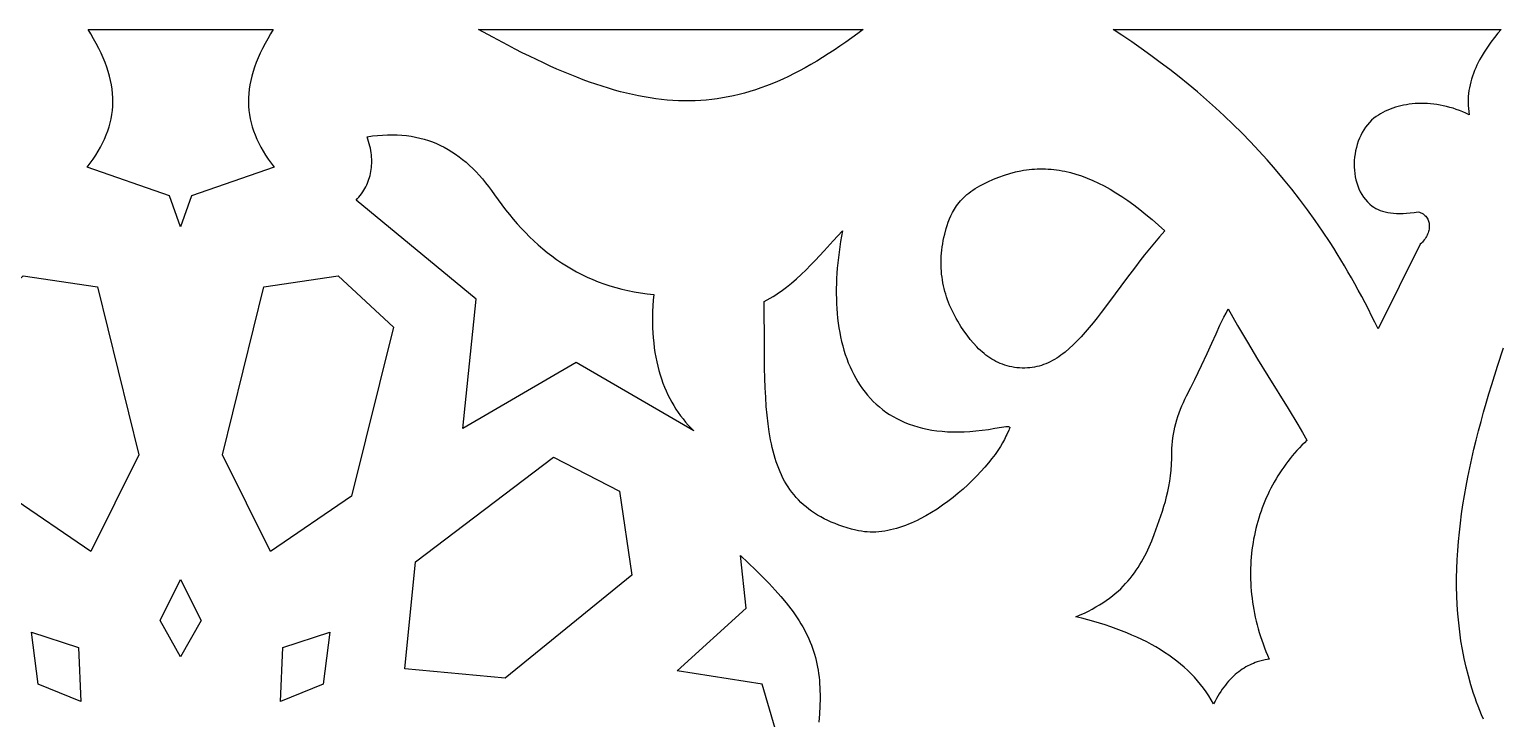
# Model space of a CAD drawing. Extents: x -575 to 575, y -425 to 425.
# Drawn here: x -75.6 to -1.9, y 330.6 to 365 of the extents above; entities that cross this region are included whole.
import ezdxf

# ---------------------------------------------------------------- set-up
doc = ezdxf.new("R2010")
doc.units = 0
doc.layers.add('LAYER_1', color=18, linetype='CONTINUOUS')

msp = doc.modelspace()

# ---------------------------------------------------------------- linework, layer by layer
at = {"layer": 'LAYER_1'}
for points in [[(-63.513, 364.783), (-63.658, 364.536), (-63.793, 364.293), (-63.917, 364.054), (-64.032, 363.817), (-64.136, 363.583), (-64.23, 363.351), (-64.314, 363.123), (-64.388, 362.897), (-64.451, 362.673), (-64.505, 362.452), (-64.548, 362.232), (-64.582, 362.015), (-64.605, 361.8), (-64.618, 361.587), (-64.622, 361.375), (-64.615, 361.165), (-64.599, 360.957), (-64.572, 360.749), (-64.536, 360.543), (-64.489, 360.339), (-64.433, 360.135), (-64.367, 359.932), (-64.291, 359.73), (-64.205, 359.528), (-64.109, 359.327), (-64.004, 359.127), (-63.889, 358.927), (-63.764, 358.727), (-63.629, 358.527), (-63.484, 358.328), (-63.33, 358.128), (-67.46, 356.693), (-68.01, 355.138), (-68.56, 356.693), (-72.69, 358.128), (-72.536, 358.328), (-72.391, 358.527), (-72.257, 358.727), (-72.132, 358.927), (-72.016, 359.127), (-71.911, 359.327), (-71.815, 359.528), (-71.729, 359.73), (-71.653, 359.932), (-71.587, 360.135), (-71.531, 360.339), (-71.485, 360.543), (-71.448, 360.749), (-71.422, 360.957), (-71.405, 361.165), (-71.399, 361.375), (-71.402, 361.587), (-71.415, 361.8), (-71.439, 362.015), (-71.472, 362.232), (-71.516, 362.452), (-71.569, 362.673), (-71.633, 362.897), (-71.707, 363.123), (-71.79, 363.351), (-71.884, 363.583), (-71.989, 363.817), (-72.103, 364.054), (-72.227, 364.293), (-72.362, 364.536), (-72.507, 364.783), (-72.642, 365), (-63.378, 365)], [(-34.152, 364.804), (-34.455, 364.583), (-34.754, 364.37), (-35.051, 364.164), (-35.345, 363.966), (-35.637, 363.776), (-35.926, 363.593), (-36.214, 363.418), (-36.499, 363.251), (-36.783, 363.091), (-37.065, 362.938), (-37.346, 362.793), (-37.625, 362.656), (-37.903, 362.525), (-38.18, 362.403), (-38.455, 362.287), (-38.73, 362.179), (-39.004, 362.079), (-39.278, 361.986), (-39.551, 361.9), (-39.824, 361.821), (-40.096, 361.75), (-40.369, 361.685), (-40.642, 361.629), (-40.915, 361.579), (-41.188, 361.536), (-41.462, 361.501), (-41.736, 361.473), (-42.011, 361.452), (-42.287, 361.438), (-42.564, 361.431), (-42.843, 361.431), (-43.122, 361.438), (-43.403, 361.452), (-43.686, 361.473), (-43.97, 361.501), (-44.256, 361.537), (-44.544, 361.579), (-44.835, 361.627), (-45.127, 361.683), (-45.422, 361.746), (-45.72, 361.815), (-46.02, 361.892), (-46.323, 361.975), (-46.628, 362.065), (-46.937, 362.161), (-47.25, 362.265), (-47.565, 362.375), (-47.884, 362.492), (-48.207, 362.615), (-48.533, 362.745), (-48.863, 362.882), (-49.198, 363.025), (-49.536, 363.175), (-49.879, 363.332), (-50.226, 363.495), (-50.578, 363.664), (-50.934, 363.841), (-51.295, 364.023), (-51.661, 364.212), (-52.409, 364.609), (-53.12, 365), (-33.89, 365)], [(-2.155, 364.817), (-2.337, 364.593), (-2.514, 364.36), (-2.684, 364.119), (-2.847, 363.87), (-3, 363.613), (-3.072, 363.482), (-3.141, 363.35), (-3.206, 363.216), (-3.268, 363.08), (-3.327, 362.943), (-3.381, 362.804), (-3.431, 362.664), (-3.476, 362.522), (-3.517, 362.38), (-3.553, 362.236), (-3.584, 362.091), (-3.609, 361.945), (-3.629, 361.797), (-3.643, 361.649), (-3.651, 361.5), (-3.652, 361.35), (-3.648, 361.199), (-3.636, 361.048), (-3.618, 360.896), (-3.592, 360.743), (-3.754, 360.818), (-3.916, 360.887), (-4.078, 360.951), (-4.241, 361.009), (-4.403, 361.062), (-4.565, 361.11), (-4.727, 361.152), (-4.888, 361.189), (-5.049, 361.22), (-5.209, 361.247), (-5.368, 361.268), (-5.525, 361.285), (-5.682, 361.296), (-5.837, 361.303), (-5.991, 361.305), (-6.143, 361.302), (-6.293, 361.294), (-6.441, 361.281), (-6.588, 361.264), (-6.732, 361.243), (-6.874, 361.217), (-7.013, 361.186), (-7.149, 361.152), (-7.283, 361.113), (-7.414, 361.069), (-7.542, 361.022), (-7.667, 360.97), (-7.788, 360.915), (-7.906, 360.855), (-8.021, 360.791), (-8.131, 360.724), (-8.238, 360.653), (-8.358, 360.562), (-8.471, 360.463), (-8.578, 360.355), (-8.678, 360.239), (-8.772, 360.117), (-8.859, 359.987), (-8.939, 359.852), (-9.012, 359.711), (-9.078, 359.565), (-9.137, 359.415), (-9.189, 359.261), (-9.234, 359.104), (-9.271, 358.945), (-9.301, 358.783), (-9.323, 358.62), (-9.337, 358.456), (-9.344, 358.292), (-9.342, 358.128), (-9.333, 357.964), (-9.316, 357.803), (-9.291, 357.643), (-9.257, 357.486), (-9.215, 357.332), (-9.165, 357.181), (-9.106, 357.035), (-9.038, 356.894), (-8.962, 356.758), (-8.877, 356.628), (-8.784, 356.505), (-8.681, 356.389), (-8.569, 356.28), (-8.448, 356.18), (-8.355, 356.115), (-8.255, 356.055), (-8.15, 356.002), (-8.039, 355.955), (-7.921, 355.915), (-7.796, 355.881), (-7.665, 355.853), (-7.527, 355.832), (-7.382, 355.817), (-7.229, 355.808), (-7.069, 355.806), (-6.901, 355.811), (-6.725, 355.821), (-6.541, 355.839), (-6.349, 355.863), (-6.148, 355.893), (-6.079, 355.87), (-6.015, 355.844), (-5.956, 355.815), (-5.901, 355.782), (-5.85, 355.747), (-5.805, 355.708), (-5.764, 355.667), (-5.727, 355.623), (-5.695, 355.576), (-5.667, 355.528), (-5.643, 355.477), (-5.624, 355.425), (-5.609, 355.371), (-5.598, 355.316), (-5.591, 355.259), (-5.588, 355.201), (-5.589, 355.142), (-5.593, 355.083), (-5.602, 355.023), (-5.615, 354.962), (-5.631, 354.901), (-5.651, 354.84), (-5.674, 354.78), (-5.701, 354.719), (-5.732, 354.659), (-5.766, 354.6), (-5.803, 354.541), (-5.844, 354.484), (-5.888, 354.428), (-5.936, 354.373), (-5.986, 354.319), (-6.04, 354.268), (-8.15, 350.035), (-8.31, 350.368), (-8.471, 350.697), (-8.634, 351.023), (-8.8, 351.344), (-8.967, 351.662), (-9.136, 351.976), (-9.306, 352.286), (-9.479, 352.593), (-9.653, 352.895), (-9.829, 353.195), (-10.007, 353.49), (-10.186, 353.783), (-10.367, 354.071), (-10.55, 354.356), (-10.921, 354.917), (-11.298, 355.463), (-11.682, 355.997), (-12.072, 356.518), (-12.468, 357.026), (-12.869, 357.523), (-13.277, 358.007), (-13.69, 358.48), (-14.109, 358.941), (-14.533, 359.392), (-14.962, 359.831), (-15.397, 360.261), (-15.836, 360.68), (-16.28, 361.089), (-16.729, 361.489), (-17.182, 361.88), (-17.639, 362.262), (-18.101, 362.635), (-18.567, 363), (-19.036, 363.357), (-19.51, 363.706), (-19.987, 364.048), (-20.467, 364.383), (-20.951, 364.711), (-21.389, 365), (-1.999, 365)], [(-57.18, 359.736), (-56.945, 359.721), (-56.715, 359.698), (-56.489, 359.666), (-56.267, 359.626), (-56.05, 359.577), (-55.837, 359.52), (-55.627, 359.454), (-55.422, 359.381), (-55.221, 359.299), (-55.023, 359.209), (-54.829, 359.112), (-54.639, 359.006), (-54.453, 358.893), (-54.27, 358.772), (-54.09, 358.643), (-53.914, 358.507), (-53.741, 358.363), (-53.571, 358.211), (-53.404, 358.053), (-53.24, 357.887), (-53.079, 357.713), (-52.921, 357.533), (-52.766, 357.345), (-52.614, 357.151), (-52.464, 356.949), (-52.316, 356.741), (-52.137, 356.486), (-51.955, 356.236), (-51.768, 355.992), (-51.578, 355.753), (-51.384, 355.519), (-51.186, 355.291), (-50.985, 355.069), (-50.779, 354.852), (-50.568, 354.642), (-50.354, 354.437), (-50.135, 354.239), (-49.912, 354.047), (-49.684, 353.862), (-49.451, 353.684), (-49.214, 353.512), (-48.972, 353.347), (-48.725, 353.189), (-48.472, 353.039), (-48.215, 352.896), (-47.952, 352.76), (-47.685, 352.632), (-47.411, 352.512), (-47.132, 352.399), (-46.848, 352.295), (-46.558, 352.198), (-46.262, 352.11), (-45.96, 352.031), (-45.652, 351.959), (-45.338, 351.897), (-45.018, 351.843), (-44.692, 351.799), (-44.359, 351.763), (-44.384, 351.472), (-44.402, 351.187), (-44.415, 350.907), (-44.421, 350.632), (-44.421, 350.363), (-44.416, 350.099), (-44.404, 349.841), (-44.386, 349.588), (-44.363, 349.34), (-44.334, 349.097), (-44.299, 348.86), (-44.258, 348.627), (-44.212, 348.399), (-44.161, 348.176), (-44.104, 347.959), (-44.041, 347.745), (-43.973, 347.537), (-43.9, 347.333), (-43.822, 347.134), (-43.739, 346.94), (-43.65, 346.75), (-43.557, 346.565), (-43.458, 346.384), (-43.355, 346.207), (-43.247, 346.035), (-43.134, 345.866), (-43.016, 345.703), (-42.894, 345.543), (-42.767, 345.387), (-42.636, 345.235), (-42.5, 345.088), (-42.359, 344.944), (-48.246, 348.353), (-53.911, 345.061), (-53.244, 351.528), (-59.242, 356.466), (-59.168, 356.547), (-59.098, 356.629), (-59.032, 356.712), (-58.969, 356.796), (-58.909, 356.882), (-58.854, 356.968), (-58.802, 357.056), (-58.753, 357.145), (-58.709, 357.236), (-58.668, 357.327), (-58.63, 357.42), (-58.596, 357.514), (-58.566, 357.609), (-58.54, 357.705), (-58.517, 357.802), (-58.498, 357.901), (-58.482, 358.001), (-58.47, 358.102), (-58.462, 358.204), (-58.457, 358.307), (-58.457, 358.412), (-58.459, 358.518), (-58.466, 358.624), (-58.476, 358.733), (-58.489, 358.842), (-58.506, 358.952), (-58.527, 359.064), (-58.552, 359.177), (-58.612, 359.406), (-58.687, 359.64), (-58.424, 359.679), (-58.165, 359.708), (-57.912, 359.728), (-57.663, 359.74), (-57.419, 359.742)], [(-24.775, 358.032), (-24.637, 358.026), (-24.5, 358.016), (-24.363, 358.003), (-24.225, 357.986), (-24.087, 357.966), (-23.949, 357.943), (-23.811, 357.916), (-23.533, 357.852), (-23.254, 357.775), (-22.974, 357.683), (-22.692, 357.578), (-22.409, 357.459), (-22.123, 357.326), (-21.836, 357.18), (-21.546, 357.019), (-21.254, 356.844), (-20.959, 356.656), (-20.662, 356.453), (-20.362, 356.236), (-20.059, 356.005), (-19.752, 355.759), (-19.443, 355.5), (-19.13, 355.226), (-18.813, 354.937), (-19.074, 354.643), (-19.329, 354.345), (-19.576, 354.046), (-19.818, 353.746), (-20.054, 353.446), (-20.284, 353.146), (-20.731, 352.55), (-21.578, 351.4), (-21.986, 350.858), (-22.188, 350.598), (-22.388, 350.346), (-22.588, 350.103), (-22.788, 349.87), (-22.988, 349.648), (-23.188, 349.437), (-23.39, 349.238), (-23.593, 349.052), (-23.798, 348.88), (-23.901, 348.8), (-24.005, 348.723), (-24.11, 348.65), (-24.215, 348.581), (-24.322, 348.516), (-24.429, 348.455), (-24.537, 348.398), (-24.646, 348.346), (-24.756, 348.298), (-24.867, 348.255), (-24.98, 348.216), (-25.093, 348.182), (-25.208, 348.153), (-25.324, 348.128), (-25.441, 348.109), (-25.56, 348.095), (-25.68, 348.086), (-25.802, 348.082), (-25.939, 348.083), (-26.072, 348.09), (-26.203, 348.101), (-26.331, 348.118), (-26.456, 348.139), (-26.578, 348.165), (-26.697, 348.195), (-26.814, 348.231), (-26.928, 348.27), (-27.039, 348.314), (-27.149, 348.362), (-27.255, 348.414), (-27.36, 348.47), (-27.462, 348.53), (-27.562, 348.594), (-27.66, 348.662), (-27.755, 348.733), (-27.849, 348.807), (-27.941, 348.885), (-28.032, 348.967), (-28.12, 349.051), (-28.207, 349.139), (-28.376, 349.322), (-28.539, 349.517), (-28.697, 349.722), (-28.851, 349.936), (-29, 350.159), (-29.163, 350.42), (-29.239, 350.552), (-29.311, 350.685), (-29.38, 350.818), (-29.446, 350.952), (-29.508, 351.087), (-29.567, 351.223), (-29.622, 351.36), (-29.673, 351.497), (-29.721, 351.636), (-29.765, 351.775), (-29.805, 351.916), (-29.842, 352.057), (-29.874, 352.199), (-29.903, 352.342), (-29.928, 352.486), (-29.949, 352.631), (-29.966, 352.777), (-29.979, 352.924), (-29.989, 353.072), (-29.994, 353.221), (-29.995, 353.371), (-29.991, 353.522), (-29.984, 353.674), (-29.973, 353.827), (-29.957, 353.981), (-29.937, 354.136), (-29.913, 354.293), (-29.884, 354.45), (-29.851, 354.609), (-29.814, 354.768), (-29.738, 355.06), (-29.692, 355.214), (-29.64, 355.371), (-29.579, 355.532), (-29.508, 355.694), (-29.425, 355.858), (-29.33, 356.023), (-29.221, 356.187), (-29.16, 356.269), (-29.096, 356.351), (-29.027, 356.431), (-28.953, 356.512), (-28.875, 356.591), (-28.792, 356.67), (-28.704, 356.748), (-28.611, 356.825), (-28.512, 356.901), (-28.407, 356.975), (-28.297, 357.049), (-28.181, 357.12), (-28.059, 357.191), (-27.93, 357.259), (-27.652, 357.396), (-27.376, 357.519), (-27.1, 357.629), (-26.826, 357.727), (-26.552, 357.811), (-26.278, 357.881), (-26.005, 357.939), (-25.868, 357.963), (-25.731, 357.983), (-25.595, 358), (-25.458, 358.014), (-25.322, 358.024), (-25.185, 358.031), (-25.048, 358.035), (-24.911, 358.035)], [(-34.969, 354.67), (-35.016, 354.403), (-35.058, 354.136), (-35.096, 353.871), (-35.13, 353.606), (-35.159, 353.343), (-35.184, 353.081), (-35.203, 352.821), (-35.219, 352.562), (-35.229, 352.305), (-35.235, 352.05), (-35.236, 351.797), (-35.231, 351.547), (-35.222, 351.298), (-35.208, 351.052), (-35.189, 350.809), (-35.165, 350.569), (-35.136, 350.331), (-35.101, 350.097), (-35.062, 349.865), (-35.017, 349.638), (-34.966, 349.413), (-34.91, 349.192), (-34.849, 348.976), (-34.782, 348.763), (-34.71, 348.554), (-34.632, 348.349), (-34.548, 348.149), (-34.458, 347.953), (-34.363, 347.762), (-34.262, 347.576), (-34.155, 347.394), (-34.042, 347.218), (-33.923, 347.047), (-33.798, 346.882), (-33.667, 346.722), (-33.529, 346.567), (-33.386, 346.419), (-33.236, 346.276), (-33.08, 346.14), (-32.918, 346.009), (-32.749, 345.885), (-32.573, 345.768), (-32.392, 345.658), (-32.203, 345.554), (-32.008, 345.457), (-31.806, 345.367), (-31.598, 345.285), (-31.382, 345.21), (-31.16, 345.142), (-30.931, 345.083), (-30.695, 345.031), (-30.452, 344.987), (-30.202, 344.951), (-29.945, 344.924), (-29.681, 344.904), (-29.409, 344.894), (-29.13, 344.892), (-28.844, 344.899), (-28.551, 344.915), (-28.25, 344.94), (-27.941, 344.975), (-27.625, 345.019), (-27.302, 345.072), (-26.975, 345.127), (-26.852, 345.145), (-26.754, 345.155), (-26.678, 345.159), (-26.623, 345.155), (-26.586, 345.143), (-26.574, 345.135), (-26.566, 345.124), (-26.561, 345.112), (-26.56, 345.098), (-26.567, 345.063), (-26.584, 345.021), (-26.609, 344.97), (-26.676, 344.844), (-26.714, 344.768), (-26.753, 344.683), (-26.829, 344.519), (-26.922, 344.343), (-27.032, 344.158), (-27.158, 343.964), (-27.299, 343.763), (-27.455, 343.556), (-27.624, 343.345), (-27.807, 343.129), (-28.002, 342.911), (-28.208, 342.692), (-28.426, 342.473), (-28.654, 342.255), (-28.891, 342.039), (-29.137, 341.827), (-29.391, 341.62), (-29.653, 341.418), (-29.921, 341.224), (-30.195, 341.038), (-30.474, 340.862), (-30.758, 340.696), (-31.046, 340.542), (-31.191, 340.47), (-31.336, 340.401), (-31.483, 340.336), (-31.63, 340.275), (-31.777, 340.218), (-31.924, 340.164), (-32.072, 340.115), (-32.22, 340.07), (-32.368, 340.03), (-32.516, 339.994), (-32.664, 339.963), (-32.811, 339.937), (-32.959, 339.916), (-33.106, 339.9), (-33.252, 339.89), (-33.398, 339.885), (-33.543, 339.886), (-33.688, 339.892), (-33.831, 339.905), (-33.974, 339.924), (-34.116, 339.949), (-34.256, 339.98), (-34.479, 340.038), (-34.694, 340.1), (-34.902, 340.166), (-35.102, 340.235), (-35.296, 340.309), (-35.483, 340.386), (-35.663, 340.467), (-35.837, 340.552), (-36.004, 340.641), (-36.165, 340.734), (-36.319, 340.831), (-36.468, 340.931), (-36.61, 341.035), (-36.747, 341.144), (-36.878, 341.256), (-37.003, 341.371), (-37.123, 341.491), (-37.237, 341.615), (-37.346, 341.742), (-37.45, 341.873), (-37.549, 342.008), (-37.644, 342.147), (-37.733, 342.29), (-37.818, 342.436), (-37.898, 342.587), (-37.974, 342.741), (-38.046, 342.899), (-38.113, 343.061), (-38.177, 343.226), (-38.237, 343.396), (-38.293, 343.569), (-38.345, 343.746), (-38.394, 343.927), (-38.439, 344.111), (-38.481, 344.3), (-38.52, 344.492), (-38.556, 344.688), (-38.589, 344.888), (-38.647, 345.299), (-38.694, 345.725), (-38.733, 346.166), (-38.763, 346.622), (-38.787, 347.094), (-38.804, 347.58), (-38.816, 348.082), (-38.823, 348.598), (-38.828, 349.13), (-38.834, 351.405), (-38.685, 351.486), (-38.54, 351.57), (-38.397, 351.657), (-38.257, 351.746), (-38.12, 351.838), (-37.985, 351.932), (-37.723, 352.128), (-37.469, 352.332), (-37.223, 352.544), (-36.982, 352.764), (-36.747, 352.99), (-36.516, 353.221), (-36.288, 353.458), (-35.836, 353.943), (-35.382, 354.438), (-34.918, 354.937)], [(-72.161, 352.146), (-70.098, 343.742), (-72.503, 338.92), (-76.549, 341.686), (-78.644, 350.131), (-75.887, 352.684)], [(-57.377, 350.131), (-59.471, 341.686), (-63.517, 338.92), (-65.922, 343.742), (-63.859, 352.146), (-60.133, 352.684)], [(-15.41, 350.623), (-15.174, 350.206), (-14.932, 349.789), (-14.684, 349.37), (-14.177, 348.534), (-13.663, 347.701), (-12.646, 346.059), (-12.161, 345.257), (-11.929, 344.863), (-11.704, 344.474), (-11.833, 344.35), (-11.959, 344.225), (-12.083, 344.096), (-12.203, 343.966), (-12.321, 343.833), (-12.436, 343.698), (-12.548, 343.561), (-12.657, 343.421), (-12.764, 343.28), (-12.867, 343.136), (-12.968, 342.99), (-13.065, 342.842), (-13.16, 342.693), (-13.251, 342.541), (-13.34, 342.388), (-13.426, 342.232), (-13.508, 342.075), (-13.588, 341.917), (-13.664, 341.756), (-13.738, 341.594), (-13.808, 341.431), (-13.875, 341.265), (-13.939, 341.099), (-14, 340.931), (-14.057, 340.761), (-14.111, 340.59), (-14.162, 340.418), (-14.21, 340.245), (-14.255, 340.07), (-14.296, 339.894), (-14.334, 339.717), (-14.369, 339.539), (-14.4, 339.36), (-14.428, 339.18), (-14.452, 338.999), (-14.473, 338.817), (-14.491, 338.634), (-14.505, 338.45), (-14.515, 338.266), (-14.522, 338.081), (-14.526, 337.895), (-14.526, 337.709), (-14.523, 337.522), (-14.516, 337.334), (-14.505, 337.146), (-14.491, 336.958), (-14.473, 336.769), (-14.451, 336.579), (-14.426, 336.39), (-14.397, 336.2), (-14.364, 336.01), (-14.328, 335.82), (-14.288, 335.629), (-14.244, 335.439), (-14.196, 335.248), (-14.145, 335.058), (-14.089, 334.868), (-14.03, 334.677), (-13.967, 334.487), (-13.9, 334.297), (-13.829, 334.107), (-13.754, 333.918), (-13.675, 333.729), (-13.592, 333.54), (-13.795, 333.504), (-13.995, 333.457), (-14.192, 333.398), (-14.289, 333.364), (-14.385, 333.327), (-14.48, 333.287), (-14.574, 333.243), (-14.667, 333.196), (-14.759, 333.145), (-14.85, 333.091), (-14.941, 333.033), (-15.03, 332.972), (-15.118, 332.907), (-15.205, 332.838), (-15.291, 332.765), (-15.376, 332.688), (-15.459, 332.608), (-15.542, 332.523), (-15.623, 332.434), (-15.704, 332.341), (-15.783, 332.244), (-15.86, 332.143), (-15.937, 332.037), (-16.012, 331.927), (-16.086, 331.812), (-16.159, 331.692), (-16.23, 331.568), (-16.3, 331.439), (-16.369, 331.306), (-16.485, 331.51), (-16.607, 331.709), (-16.737, 331.904), (-16.874, 332.093), (-17.018, 332.278), (-17.168, 332.459), (-17.326, 332.634), (-17.49, 332.805), (-17.66, 332.971), (-17.838, 333.133), (-18.021, 333.291), (-18.212, 333.444), (-18.408, 333.593), (-18.611, 333.737), (-18.82, 333.877), (-19.035, 334.013), (-19.256, 334.145), (-19.484, 334.273), (-19.717, 334.396), (-19.956, 334.516), (-20.201, 334.632), (-20.451, 334.743), (-20.707, 334.851), (-20.969, 334.955), (-21.236, 335.055), (-21.509, 335.152), (-21.787, 335.245), (-22.071, 335.334), (-22.359, 335.42), (-22.653, 335.502), (-22.952, 335.581), (-23.255, 335.656), (-23.039, 335.748), (-22.831, 335.842), (-22.63, 335.94), (-22.438, 336.04), (-22.253, 336.143), (-22.075, 336.248), (-21.904, 336.357), (-21.74, 336.467), (-21.583, 336.581), (-21.432, 336.697), (-21.288, 336.815), (-21.149, 336.936), (-21.017, 337.058), (-20.89, 337.184), (-20.768, 337.311), (-20.652, 337.441), (-20.541, 337.573), (-20.435, 337.707), (-20.333, 337.842), (-20.236, 337.98), (-20.143, 338.12), (-20.054, 338.262), (-19.969, 338.405), (-19.887, 338.55), (-19.809, 338.697), (-19.734, 338.846), (-19.593, 339.148), (-19.463, 339.456), (-19.341, 339.77), (-19.168, 340.238), (-19.003, 340.703), (-18.926, 340.937), (-18.852, 341.174), (-18.783, 341.413), (-18.719, 341.657), (-18.661, 341.906), (-18.609, 342.162), (-18.563, 342.425), (-18.525, 342.696), (-18.495, 342.977), (-18.473, 343.269), (-18.46, 343.572), (-18.457, 343.888), (-18.455, 344.062), (-18.446, 344.238), (-18.43, 344.415), (-18.408, 344.594), (-18.38, 344.773), (-18.345, 344.952), (-18.305, 345.132), (-18.26, 345.312), (-18.209, 345.491), (-18.153, 345.669), (-18.092, 345.846), (-18.027, 346.021), (-17.956, 346.194), (-17.882, 346.365), (-17.803, 346.533), (-17.721, 346.699), (-17.507, 347.119), (-17.312, 347.508), (-16.976, 348.202), (-16.697, 348.802), (-16.46, 349.325), (-16.251, 349.792), (-16.054, 350.22), (-15.855, 350.629), (-15.75, 350.832), (-15.639, 351.038)], [(-46.068, 341.927), (-45.451, 337.728), (-51.787, 332.593), (-56.796, 333.05), (-56.272, 338.405), (-49.365, 343.627)], [(-66.99, 335.463), (-68.01, 333.656), (-69.03, 335.463), (-68.01, 337.515)], [(-73.122, 334.113), (-73.002, 331.424), (-75.13, 332.282), (-75.467, 334.889)], [(-60.89, 332.282), (-63.019, 331.424), (-62.899, 334.113), (-60.553, 334.889)]]:
    msp.add_lwpolyline(points, close=True, dxfattribs=at)
for points in [[(-2.884, 330.539), (-2.974, 330.752), (-3.061, 330.966), (-3.144, 331.181), (-3.224, 331.395), (-3.301, 331.611), (-3.374, 331.827), (-3.51, 332.26), (-3.634, 332.696), (-3.744, 333.133), (-3.843, 333.573), (-3.929, 334.014), (-4.004, 334.456), (-4.067, 334.901), (-4.119, 335.347), (-4.16, 335.794), (-4.191, 336.243), (-4.211, 336.694), (-4.221, 337.145), (-4.221, 337.598), (-4.211, 338.052), (-4.193, 338.507), (-4.165, 338.963), (-4.129, 339.42), (-4.085, 339.877), (-4.032, 340.336), (-3.972, 340.795), (-3.904, 341.255), (-3.829, 341.715), (-3.747, 342.176), (-3.658, 342.638), (-3.563, 343.099), (-3.462, 343.561), (-3.355, 344.023), (-3.243, 344.485), (-3.125, 344.948), (-3.002, 345.41), (-2.875, 345.872), (-2.743, 346.334), (-2.607, 346.796), (-2.468, 347.257), (-2.178, 348.179), (-1.877, 349.098)], [(-36.626, 324.396), (-38.936, 332.289), (-43.185, 332.952), (-39.741, 336.09), (-40.027, 338.713), (-39.633, 338.344), (-39.262, 337.989), (-38.915, 337.644), (-38.59, 337.31), (-38.287, 336.984), (-38.007, 336.666), (-37.747, 336.354), (-37.625, 336.2), (-37.508, 336.047), (-37.397, 335.895), (-37.29, 335.744), (-37.188, 335.594), (-37.091, 335.444), (-36.998, 335.294), (-36.911, 335.144), (-36.828, 334.995), (-36.75, 334.845), (-36.676, 334.695), (-36.606, 334.545), (-36.542, 334.394), (-36.481, 334.242), (-36.425, 334.089), (-36.372, 333.935), (-36.324, 333.78), (-36.28, 333.623), (-36.24, 333.465), (-36.204, 333.305), (-36.172, 333.143), (-36.144, 332.98), (-36.119, 332.814), (-36.098, 332.645), (-36.081, 332.475), (-36.067, 332.301), (-36.057, 332.125), (-36.05, 331.946), (-36.047, 331.763), (-36.047, 331.577), (-36.056, 331.196), (-36.078, 330.799), (-36.111, 330.386)]]:
    msp.add_lwpolyline(points, dxfattribs=at)

doc.saveas('drawing.dxf')
